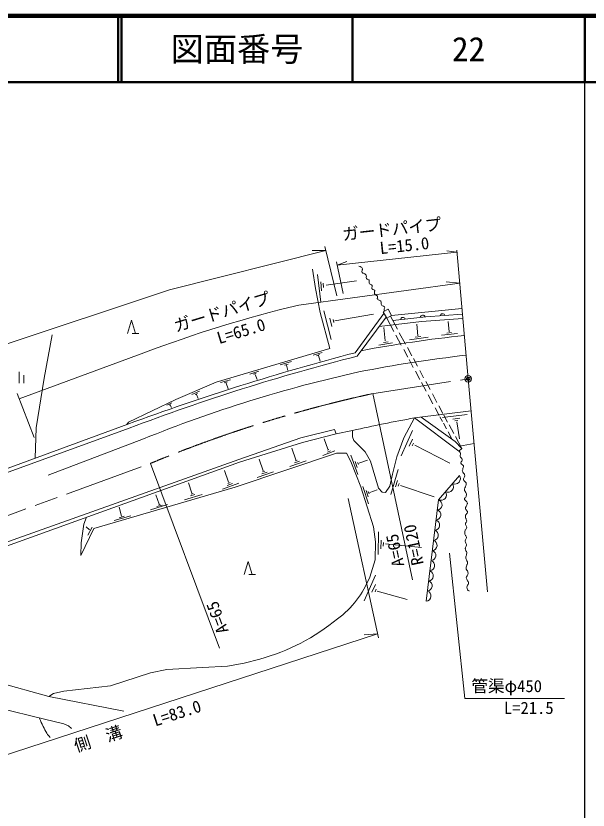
# Model space of a CAD drawing. Units: millimetres, scale not verified. Extents: x 40000 to 689736, y 20000 to 380000.
# Drawn here: x 493320 to 579500, y 260311 to 380000 of the extents above; entities that cross this region are included whole.
import ezdxf
from ezdxf.enums import TextEntityAlignment as Align

# ---------------------------------------------------------------- set-up
doc = ezdxf.new("R2010")
doc.units = ezdxf.units.MM
doc.header["$LTSCALE"] = 1000
doc.header["$PDMODE"] = 32
doc.header["$PDSIZE"] = 500
doc.linetypes.add('CHAIN', pattern=[18.5, 12, -1.5, 3.5, -1.5])
for name, color, linetype, lineweight in [('M-BGD', 7, 'Continuous', 13), ('M-BMK', 2, 'CHAIN', 13), ('M-BMK-SRVR', 3, 'Continuous', 13), ('M-STR-HTXT', 7, 'Continuous', 13), ('M-TTL', 2, 'Continuous', 140), ('M-TTL-BAND', 7, 'Continuous', 25), ('M-TTL-LINE', 7, 'Continuous', 50)]:
    doc.layers.add(name, color=color, linetype=linetype, lineweight=lineweight)
doc.layers.add('M-OTRS', color=6, linetype='Continuous')
doc.layers.add('M-TTL-TXT', color=7, linetype='Continuous')
doc.styles.add('ＭＳ ゴシック', font='')
doc.styles.get('ＭＳ ゴシック').set_extended_font_data('MS Gothic')

msp = doc.modelspace()

# ---------------------------------------------------------------- linework, layer by layer
at = {"layer": 'M-BGD'}
for p, q in [((538441, 338939), (537993, 341833)), ((538765, 341042), (539263, 336867)), ((539253, 339941), (539367, 338581)), ((540053, 339401), (544622, 340066)), ((539142, 335308), (538441, 338939)), ((539606, 339702), (539668, 339058)), ((540595, 329876), (539142, 335308)), ((539718, 335560), (540791, 331233)), ((544420, 329245), (548757, 335143)), ((548620, 335380), (549363, 335811)), ((549168, 334434), (548620, 335380)), ((549360, 335814), (549363, 335811)), ((549911, 334865), (549363, 335811)), ((560501, 335910), (549911, 334865)), ((510137, 332137), (510737, 334137)), ((510737, 334137), (511337, 332137)), ((540583, 334425), (540902, 333192)), ((541089, 334231), (541206, 333781)), ((541366, 334044), (547168, 335055)), ((549073, 334598), (544713, 328724)), ((554393, 333931), (548021, 333180)), ((549911, 334865), (549168, 334434)), ((549168, 334434), (550255, 332420)), ((549718, 334753), (550778, 332791)), ((550066, 334109), (555067, 334643)), ((560637, 334391), (554393, 333931)), ((555067, 334643), (560579, 335040)), ((548950, 331020), (548735, 333055)), ((553873, 331767), (553714, 333526)), ((558595, 332370), (558436, 333921)), ((497563, 325398), (498767, 331958)), ((511837, 332137), (510837, 332137)), ((550539, 331893), (551370, 330354)), ((551065, 332260), (551998, 330533)), ((552606, 331186), (555431, 331560)), ((553451, 331560), (554288, 331670)), ((557411, 331871), (559807, 332113)), ((558207, 332197), (558927, 332273)), ((547981, 330376), (550030, 330729)), ((548687, 330770), (549379, 330881)), ((523490, 324792), (540595, 329876)), ((538111, 328867), (539426, 329273)), ((551723, 329701), (552344, 328550)), ((552285, 330002), (552960, 328752)), ((538577, 328788), (539048, 328950)), ((538891, 328802), (539163, 327985)), ((552532, 328201), (553176, 327009)), ((553180, 328345), (553796, 327204)), ((533115, 327400), (534846, 327936)), ((533771, 327359), (534315, 327534)), ((534075, 327349), (534297, 326560)), ((493831, 324629), (493831, 326379)), ((494531, 324629), (494531, 325854)), ((528532, 326020), (529898, 326472)), ((529090, 325988), (529524, 326145)), ((529381, 325960), (529649, 325180)), ((553480, 326447), (554162, 325183)), ((554132, 326584), (554728, 325479)), ((496391, 317937), (497563, 325398)), ((517398, 322191), (523490, 324792)), ((524131, 324727), (525633, 325176)), ((524710, 324687), (525193, 324840)), ((524987, 324674), (525288, 323816)), ((554397, 324747), (555091, 323462)), ((555043, 324896), (555692, 323696)), ((519827, 322934), (520996, 323430)), ((510282, 318796), (517398, 322191)), ((520304, 322944), (520688, 323119)), ((520544, 322944), (520777, 322334)), ((547099, 323078), (553068, 295019)), ((555407, 322877), (556139, 321521)), ((556043, 323046), (556741, 321753)), ((516077, 321351), (516804, 321687)), ((516403, 321342), (516622, 321459)), ((516567, 321345), (516748, 320976)), ((556451, 320942), (557089, 319760)), ((557010, 321256), (557645, 320081)), ((561884, 320490), (553347, 319408)), ((557186, 319601), (557570, 318872)), ((557587, 319464), (561298, 319921)), ((557787, 319819), (558345, 318786)), ((510199, 318469), (464127, 301613)), ((510039, 318411), (510282, 318796)), ((553347, 319408), (551749, 316393)), ((560047, 314417), (553347, 319408)), ((554338, 319534), (559474, 315854)), ((558152, 317791), (557700, 318628)), ((558558, 318392), (559267, 317079)), ((559103, 319236), (560162, 319395)), ((559442, 318959), (559892, 319014)), ((559740, 318827), (560133, 316243)), ((464262, 301063), (510355, 317862)), ((496204, 313349), (496391, 317937)), ((536216, 316390), (541310, 317666)), ((541310, 317666), (541580, 317016)), ((541580, 317016), (544037, 317531)), ((543992, 316562), (544037, 317531)), ((551338, 313687), (553073, 317541)), ((559023, 316177), (558401, 317330)), ((498202, 310784), (512516, 316254)), ((536216, 316390), (526879, 313171)), ((536486, 315715), (541580, 317016)), ((540300, 314694), (539735, 316242)), ((544240, 316009), (543992, 316562)), ((545938, 314311), (544240, 316009)), ((551749, 316393), (550681, 313550)), ((552574, 315162), (553031, 316190)), ((559519, 316613), (560492, 314811)), ((526988, 312750), (536486, 315715)), ((535487, 313092), (534878, 314843)), ((553010, 315183), (553187, 315598)), ((553384, 315287), (558665, 312587)), ((559474, 315854), (560492, 314811)), ((560492, 314811), (560047, 314417)), ((560130, 315182), (562325, 315573)), ((526327, 308979), (541587, 314097)), ((539543, 313748), (541371, 314431)), ((540245, 314270), (540720, 314477)), ((540263, 314551), (540439, 314634)), ((541587, 314097), (543100, 314102)), ((543100, 314102), (543742, 312850)), ((543769, 313825), (544829, 310866)), ((546721, 312880), (545938, 314311)), ((526879, 313171), (463332, 290513)), ((463595, 289871), (526988, 312750)), ((513572, 312554), (524003, 284714)), ((530584, 311447), (529974, 313199)), ((534566, 312074), (537024, 312939)), ((535272, 312628), (536055, 312905)), ((535376, 312925), (535702, 313036)), ((543742, 312850), (545246, 309032)), ((544442, 312847), (544742, 311951)), ((544779, 312699), (544908, 312390)), ((544973, 312583), (546288, 313045)), ((547908, 308824), (546721, 312880)), ((550681, 313550), (550051, 310917)), ((525358, 309719), (524749, 311471)), ((529663, 310429), (532121, 311295)), ((530369, 310983), (531151, 311260)), ((530473, 311281), (530798, 311392)), ((549794, 307881), (550888, 311648)), ((550051, 310917), (549629, 309129)), ((550507, 309010), (550812, 310000)), ((505070, 302731), (526327, 308979)), ((519815, 308081), (519292, 309623)), ((524438, 308701), (526895, 309567)), ((525144, 309255), (525926, 309532)), ((525248, 309553), (525573, 309664)), ((545246, 309032), (547194, 302993)), ((545572, 309055), (546403, 306451)), ((548476, 308205), (547908, 308824)), ((549629, 309129), (548968, 308197)), ((550915, 309135), (551047, 309529)), ((551255, 309252), (556299, 307535)), ((514915, 306426), (514407, 307831)), ((518708, 307056), (521376, 307864)), ((519617, 307652), (520249, 307864)), ((519700, 307924), (520014, 308030)), ((546057, 308459), (546376, 307531)), ((546389, 308307), (546507, 307968)), ((546625, 308196), (547719, 308584)), ((548968, 308197), (548476, 308205)), ((509247, 304633), (508852, 305956)), ((513609, 305567), (516171, 306361)), ((514555, 306047), (515331, 306287)), ((514827, 306296), (515054, 306370)), ((503554, 303406), (503969, 304443)), ((508139, 303948), (510624, 304661)), ((508852, 304377), (509648, 304606)), ((503128, 300571), (503554, 303406)), ((504416, 302565), (503917, 303001)), ((504167, 301723), (504790, 302928)), ((547194, 302993), (547474, 300739)), ((505070, 302731), (503107, 298680)), ((547865, 298810), (547928, 302272)), ((503107, 298680), (503128, 300571)), ((547474, 300739), (547412, 298039)), ((548274, 299682), (548309, 300977)), ((548655, 300063), (548676, 300617)), ((548973, 300423), (554395, 299883)), ((547412, 298039), (546602, 295411)), ((527717, 295801), (528317, 297801)), ((528317, 297801), (528917, 295801)), ((529417, 295801), (528417, 295801)), ((545766, 291866), (547480, 295729)), ((546940, 293143), (547459, 294317)), ((547428, 293205), (547594, 293621)), ((547739, 293320), (552268, 292063)), ((527700, 282454), (530047, 283066)), ((498294, 277441), (483385, 281522)), ((513586, 280979), (516037, 281498)), ((516037, 281498), (521406, 281820)), ((521406, 281820), (525187, 281997)), ((525187, 281997), (527700, 282454)), ((497611, 274022), (471641, 280401)), ((507593, 279037), (513586, 280979)), ((500541, 278216), (507593, 279037)), ((498294, 277441), (498984, 277874)), ((498984, 277874), (500541, 278216)), ((509573, 275244), (498294, 277441)), ((497611, 274022), (500539, 273289)), ((500539, 273289), (501245, 273017)), ((501245, 273017), (501702, 272625))]:
    msp.add_line(p, q, dxfattribs=at)
msp.add_lwpolyline([(555125, 291790), (556993, 307069), (560124, 310730)], dxfattribs=at)
for centre, radius, start, end in [((551618, 334220), 354, 14.89741, 177.30259), ((554601, 334539), 354, 14.89741, 177.30259), ((557590, 334771), 354, 12.91672, 175.3219), ((580676, 143467), 189406, 96.00353, 100.75771), ((635301, -19113), 360017, 104.62167, 110.3338), ((623676, 19178), 319458, 104.31041, 110.77673), ((585903, 116606), 213704, 96.65615, 101.04716), ((590297, 123502), 207854, 102.60051, 111.97555), ((588031, 123330), 199122, 100.03117, 102.76427), ((559422, 310274), 837, 245.91866, 32.99934), ((558378, 309054), 837, 245.91866, 32.99934), ((557334, 307833), 837, 245.91866, 32.99934), ((556707, 306329), 794, 277.1512, 68.91165), ((556521, 304801), 794, 277.1512, 68.91165), ((556334, 303273), 794, 277.1512, 68.91165), ((556147, 301745), 794, 277.1512, 68.91165), ((555960, 300217), 794, 277.1512, 68.91165), ((555774, 298689), 794, 277.1512, 68.91165), ((555587, 297161), 794, 277.1512, 68.91165), ((555400, 295633), 794, 277.1512, 68.91165), ((533327, 300643), 14268, 306.25677, 338.4927), ((555213, 294106), 794, 277.1512, 68.91165), ((555027, 292578), 794, 277.1512, 68.91165), ((521414, 314076), 32190, 285.55815, 309.21549)]:
    msp.add_arc(centre, radius, start, end, dxfattribs=at)
for points, knots in [([(544958, 342307), (545129, 342257), (545208, 342247), (545332, 342148), (545398, 342095), (545457, 342075), (545485, 341995), (545511, 341918), (545507, 341868), (545498, 341787), (545493, 341730), (545456, 341706), (545450, 341649), (545438, 341524), (545426, 341437), (545492, 341330), (545577, 341191), (545721, 341215), (545852, 341116), (545937, 341051), (545995, 341019), (546052, 340929), (546086, 340876), (546090, 340838), (546101, 340777), (546118, 340678), (546060, 340615), (546094, 340520), (546123, 340438), (546147, 340385), (546219, 340333), (546307, 340270), (546391, 340292), (546475, 340223), (546508, 340195), (546506, 340161), (546516, 340119), (546541, 340019), (546501, 339956), (546523, 339856), (546544, 339761), (546533, 339690), (546599, 339620), (546705, 339509), (546835, 339533), (546939, 339420), (546979, 339376), (546975, 339333), (546980, 339274), (546988, 339194), (546943, 339153), (546939, 339073), (546934, 338998), (546910, 338943), (546952, 338879), (546990, 338823), (547039, 338816), (547098, 338783), (547201, 338724), (547290, 338734), (547368, 338644), (547399, 338608), (547356, 338570), (547354, 338522), (547348, 338396), (547340, 338324), (547349, 338199), (547354, 338137), (547326, 338087), (547368, 338042), (547450, 337951), (547543, 337959), (547640, 337885), (547695, 337843), (547731, 337820), (547765, 337760), (547783, 337728), (547781, 337704), (547783, 337668), (547790, 337573), (547725, 337520), (547746, 337428), (547760, 337370), (547767, 337333), (547806, 337289), (547873, 337216), (547933, 337200), (548019, 337151), (548103, 337103), (548165, 337101), (548240, 337040), (548286, 337003), (548303, 336970), (548323, 336915), (548361, 336814), (548306, 336745), (548323, 336638), (548337, 336557), (548336, 336503), (548383, 336435), (548429, 336369), (548475, 336347), (548545, 336306), (548657, 336241), (548770, 336275), (548850, 336172), (548899, 336108), (548844, 336045), (548831, 335965), (548816, 335867), (548750, 335817), (548767, 335720), (548781, 335635), (548815, 335592), (548873, 335527)], [0, 0, 0, 0, 1, 1, 1, 2, 2, 2, 3, 3, 3, 4, 4, 4, 5, 5, 5, 6, 6, 6, 7, 7, 7, 8, 8, 8, 9, 9, 9, 10, 10, 10, 11, 11, 11, 12, 12, 12, 13, 13, 13, 14, 14, 14, 15, 15, 15, 16, 16, 16, 17, 17, 17, 18, 18, 18, 19, 19, 19, 20, 20, 20, 21, 21, 21, 22, 22, 22, 23, 23, 23, 24, 24, 24, 25, 25, 25, 26, 26, 26, 27, 27, 27, 28, 28, 28, 29, 29, 29, 30, 30, 30, 31, 31, 31, 32, 32, 32, 33, 33, 33, 34, 34, 34, 35, 35, 35, 36, 36, 36, 37, 37, 37, 38, 38, 38, 38]), ([(560047, 314417), (560133, 314352), (560177, 314315), (560225, 314225), (560283, 314117), (560274, 314038), (560271, 313916), (560270, 313843), (560224, 313808), (560225, 313736), (560226, 313636), (560227, 313570), (560280, 313486), (560341, 313392), (560449, 313407), (560507, 313311), (560547, 313244), (560541, 313190), (560534, 313112), (560527, 313032), (560503, 312989), (560465, 312919), (560418, 312832), (560333, 312812), (560317, 312715), (560299, 312599), (560376, 312537), (560447, 312443), (560531, 312330), (560659, 312329), (560714, 312198), (560757, 312098), (560717, 312027), (560694, 311920), (560672, 311815), (560640, 311761), (560608, 311658), (560582, 311575), (560547, 311530), (560547, 311443), (560546, 311351), (560564, 311295), (560611, 311215), (560676, 311106), (560744, 311068), (560824, 310969), (560854, 310931), (560876, 310912), (560894, 310868), (560945, 310747), (560902, 310661), (560879, 310532), (560865, 310455), (560827, 310422), (560802, 310347), (560774, 310264), (560730, 310216), (560744, 310129), (560762, 310008), (560831, 309958), (560907, 309861), (560970, 309781), (561034, 309762), (561094, 309680), (561126, 309636), (561136, 309604), (561147, 309550), (561175, 309409), (561116, 309327), (561082, 309187), (561065, 309118), (561039, 309085), (561014, 309018), (560968, 308895), (560922, 308831), (560900, 308701), (560887, 308622), (560873, 308573), (560894, 308495), (560915, 308419), (560963, 308394), (561002, 308326), (561062, 308222), (561119, 308171), (561147, 308055), (561192, 307866), (561166, 307745), (561110, 307559), (561089, 307491), (561051, 307465), (561008, 307409), (560962, 307348), (560896, 307336), (560879, 307261), (560858, 307165), (560933, 307116), (560990, 307036), (561077, 306913), (561167, 306876), (561252, 306751), (561293, 306691), (561324, 306655), (561330, 306583), (561335, 306527), (561309, 306497), (561291, 306443), (561245, 306302), (561207, 306227), (561152, 306089), (561098, 305954), (561005, 305889), (561014, 305744), (561022, 305635), (561103, 305598), (561168, 305510), (561221, 305438), (561285, 305418), (561315, 305333), (561349, 305238), (561302, 305174), (561270, 305079), (561251, 305019), (561225, 304992), (561192, 304939), (561144, 304862), (561091, 304833), (561058, 304748), (561027, 304667), (561006, 304616), (561015, 304530), (561027, 304419), (561068, 304365), (561101, 304259), (561117, 304206), (561126, 304176), (561141, 304124), (561173, 304017), (561233, 303960), (561221, 303850), (561212, 303767), (561168, 303730), (561117, 303665), (561088, 303628), (561044, 303629), (561027, 303585), (560996, 303502), (561012, 303445), (561027, 303357), (561043, 303269), (561085, 303230), (561123, 303148), (561162, 303063), (561216, 303023), (561224, 302930), (561233, 302827), (561189, 302768), (561135, 302680), (561099, 302622), (561039, 302623), (561006, 302563), (560955, 302474), (560956, 302410), (560938, 302308), (560920, 302205), (560907, 302144), (560920, 302040), (560933, 301933), (560948, 301871), (560993, 301773), (561021, 301713), (561048, 301685), (561086, 301631), (561130, 301566), (561189, 301545), (561203, 301468), (561220, 301372), (561179, 301316), (561144, 301225), (561113, 301141), (561065, 301108), (561033, 301025), (561000, 300938), (560973, 300886), (560981, 300794), (560990, 300690), (561035, 300640), (561077, 300545), (561112, 300464), (561163, 300429), (561175, 300342), (561187, 300251), (561152, 300199), (561125, 300112), (561097, 300024), (561064, 299982), (561037, 299894), (561016, 299829), (561001, 299791), (561000, 299722), (560999, 299676), (561003, 299649), (561016, 299605), (561041, 299518), (561064, 299472), (561104, 299391), (561150, 299299), (561224, 299270), (561246, 299170), (561271, 299057), (561228, 298991), (561209, 298877), (561192, 298777), (561179, 298721), (561154, 298622), (561129, 298524), (561081, 298474), (561083, 298373), (561085, 298283), (561117, 298237), (561144, 298151), (561181, 298040), (561211, 297982), (561249, 297871), (561292, 297746), (561355, 297681), (561350, 297549), (561345, 297448), (561312, 297396), (561278, 297301), (561265, 297266), (561253, 297249), (561239, 297215), (561190, 297094), (561131, 297033), (561120, 296903), (561111, 296794), (561098, 296725), (561138, 296624), (561185, 296506), (561252, 296462), (561317, 296353), (561354, 296290), (561379, 296255), (561401, 296185), (561444, 296045), (561432, 295954), (561401, 295811), (561382, 295724), (561316, 295700), (561276, 295621), (561220, 295511), (561153, 295454), (561153, 295331), (561152, 295240), (561183, 295190), (561218, 295106), (561261, 295003), (561294, 294950), (561348, 294853), (561391, 294774), (561435, 294739), (561465, 294654), (561488, 294588), (561493, 294545), (561483, 294476), (561466, 294358), (561401, 294309), (561356, 294199), (561311, 294090), (561252, 294035), (561249, 293918), (561245, 293749), (561263, 293643), (561346, 293495), (561394, 293408), (561484, 293416), (561553, 293343), (561561, 293335), (561565, 293332), (561573, 293321)], [0, 0, 0, 0, 1, 1, 1, 2, 2, 2, 3, 3, 3, 4, 4, 4, 5, 5, 5, 6, 6, 6, 7, 7, 7, 8, 8, 8, 9, 9, 9, 10, 10, 10, 11, 11, 11, 12, 12, 12, 13, 13, 13, 14, 14, 14, 15, 15, 15, 16, 16, 16, 17, 17, 17, 18, 18, 18, 19, 19, 19, 20, 20, 20, 21, 21, 21, 22, 22, 22, 23, 23, 23, 24, 24, 24, 25, 25, 25, 26, 26, 26, 27, 27, 27, 28, 28, 28, 29, 29, 29, 30, 30, 30, 31, 31, 31, 32, 32, 32, 33, 33, 33, 34, 34, 34, 35, 35, 35, 36, 36, 36, 37, 37, 37, 38, 38, 38, 39, 39, 39, 40, 40, 40, 41, 41, 41, 42, 42, 42, 43, 43, 43, 44, 44, 44, 45, 45, 45, 46, 46, 46, 47, 47, 47, 48, 48, 48, 49, 49, 49, 50, 50, 50, 51, 51, 51, 52, 52, 52, 53, 53, 53, 54, 54, 54, 55, 55, 55, 56, 56, 56, 57, 57, 57, 58, 58, 58, 59, 59, 59, 60, 60, 60, 61, 61, 61, 62, 62, 62, 63, 63, 63, 64, 64, 64, 65, 65, 65, 66, 66, 66, 67, 67, 67, 68, 68, 68, 69, 69, 69, 70, 70, 70, 71, 71, 71, 72, 72, 72, 73, 73, 73, 74, 74, 74, 75, 75, 75, 76, 76, 76, 77, 77, 77, 78, 78, 78, 79, 79, 79, 80, 80, 80, 81, 81, 81, 82, 82, 82, 83, 83, 83, 84, 84, 84, 85, 85, 85, 86, 86, 86, 87, 87, 87, 88, 88, 88, 89, 89, 89, 90, 90, 90, 91, 91, 91, 92, 92, 92, 93, 93, 93, 93]), ([(496824, 274215), (497114, 273588), (497190, 273422), (497441, 272921), (497646, 272513), (497723, 272260), (497981, 271883), (498152, 271632), (498222, 271539), (498458, 271270)], [0, 0, 0, 0, 1, 1, 1, 2, 2, 2, 3, 3, 3, 3])]:
    msp.add_open_spline(points, degree=3, knots=knots, dxfattribs=at)
at = {"layer": 'M-BMK'}
for p, q in [((546936, 323052), (561451, 325310)), ((466176, 295214), (513572, 312554))]:
    msp.add_line(p, q, dxfattribs=at)
msp.add_arc((588635, 132278), 195278, 102.32968, 112.60565, dxfattribs=at)
at = {"layer": 'M-BMK-SRVR'}
for p, q in [((561451, 325310), (559712, 344699)), ((564331, 293205), (561451, 325310))]:
    msp.add_line(p, q, dxfattribs=at)
msp.add_circle((561451, 325310), 500, dxfattribs=at)
msp.add_point((561451, 325310), dxfattribs=at)
at = {"layer": 'M-OTRS'}
msp.add_point((561451, 325310), dxfattribs=at)
at = {"layer": 'M-STR-HTXT'}
for p, q in [((539840, 345246), (541679, 337799)), ((516429, 338728), (539991, 344634)), ((539991, 344634), (537930, 344632)), ((541690, 342449), (559740, 344393)), ((559740, 344393), (558208, 344605)), ((541585, 342924), (542629, 338189)), ((541690, 342449), (543141, 342982)), ((560160, 339711), (558111, 339938)), ((404000, 301209), (516429, 338728)), ((535912, 336426), (560160, 339711)), ((493828, 322267), (512597, 329217)), ((493508, 323101), (496047, 316480)), ((547926, 286299), (543359, 307277)), ((560933, 277146), (558615, 299053)), ((472662, 262409), (547805, 286856)), ((547805, 286856), (545748, 286713)), ((560933, 277146), (575933, 277146))]:
    msp.add_line(p, q, dxfattribs=at)
msp.add_arc((581708, 147012), 194871, 103.59196, 110.77182, dxfattribs=at)
at = {"layer": 'M-TTL'}
msp.add_line((680000, 380000), (40000, 380000), dxfattribs=at)
at = {"layer": 'M-TTL-BAND'}
msp.add_line((579000, 20000), (579000, 370000), dxfattribs=at)
at = {"layer": 'M-TTL-LINE'}
for p, q in [((508747, 380000), (508747, 370000)), ((509247, 380000), (509247, 370000)), ((543997, 380000), (543997, 370000)), ((579000, 380000), (579000, 370000)), ((40000, 370000), (680000, 370000))]:
    msp.add_line(p, q, dxfattribs=at)

# ---------------------------------------------------------------- texts
at = {"layer": 'M-BGD', "style": 'ＭＳ ゴシック'}
for s, rotation, p in [('R=120', 102.011, (555298, 297539)), ('A=65', 102.011, (552369, 297322)), ('A=65', 110.539, (525900, 287508))]:
    msp.add_text(s, height=1833, rotation=rotation, dxfattribs=at).set_placement(p, align=Align.BOTTOM_LEFT)
at = {"layer": 'M-STR-HTXT', "style": 'ＭＳ ゴシック'}
for s, rotation, p in [('ガードパイプ', 6.146, (542637, 345612)), ('L=15.0', 6.146, (548274, 343543)), ('ガードパイプ', 16.899, (517599, 331820)), ('L=65.0', 16.899, (524086, 330001)), ('側\u3000溝\u3000\u3000L=83.0', 18.022, (502589, 268513))]:
    msp.add_text(s, height=1833, rotation=rotation, dxfattribs=at).set_placement(p, align=Align.BOTTOM_LEFT)
for s, p in [('管渠φ450', (561915, 277539)), ('L=21.5', (566826, 274251))]:
    msp.add_text(s, height=1833, dxfattribs=at).set_placement(p, align=Align.BOTTOM_LEFT)
at = {"layer": 'M-TTL-TXT', "style": 'ＭＳ ゴシック'}
for s, p in [('図面番号', (526622, 375000)), ('22', (561497, 375000))]:
    msp.add_text(s, height=3666, dxfattribs=at).set_placement(p, align=Align.MIDDLE_CENTER)

doc.saveas('drawing.dxf')
